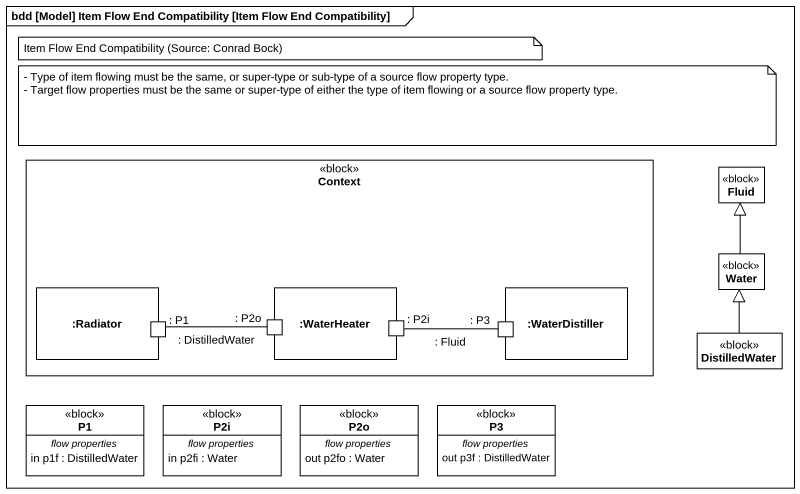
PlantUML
@startuml
mainframe bdd [Model] Item Flow End Compatibility [Item Flow End Compatibility]
allowmixing
hide circle
hide empty members
rectangle Context <<block>> {
  rectangle ":Radiator" as Radiator {
    port ": P1" as P1
  }
  rectangle ":WaterHeater" as WaterHeater {
    port ": P2o" as P2o
    port ": P2i" as P2i
  }
  rectangle ":WaterDistiller" as WaterDistiller {
    port ": P3" as P3
  }
}
class Fluid <<block>>
class Water <<block>>
class DistilledWater <<block>>
class "P1" as P1_2 <<block>> {
  -- flow properties --
  in p1f : DistilledWater
}
class "P2i" as P2i_2 <<block>> {
  -- flow properties --
  in p2fi : Water
}
class "P2o" as P2o_2 <<block>> {
  -- flow properties --
  out p2fo : Water
}
class "P3" as P3_2 <<block>> {
  -- flow properties --
  out p3f : DistilledWater
}
Water -up-|> Fluid
P2o -left- P1 : : DistilledWater
P3 -left- P2i : : Fluid
DistilledWater -up-|> Water
note as N1
  Item Flow End Compatibility (Source: Conrad Bock)
end note
note as N2
  - Type of item flowing must be the same, or super-type or sub-type of a source flow property type.
  - Target flow properties must be the same or super-type of either the type of item flowing or a source flow property type.
end note
@enduml
